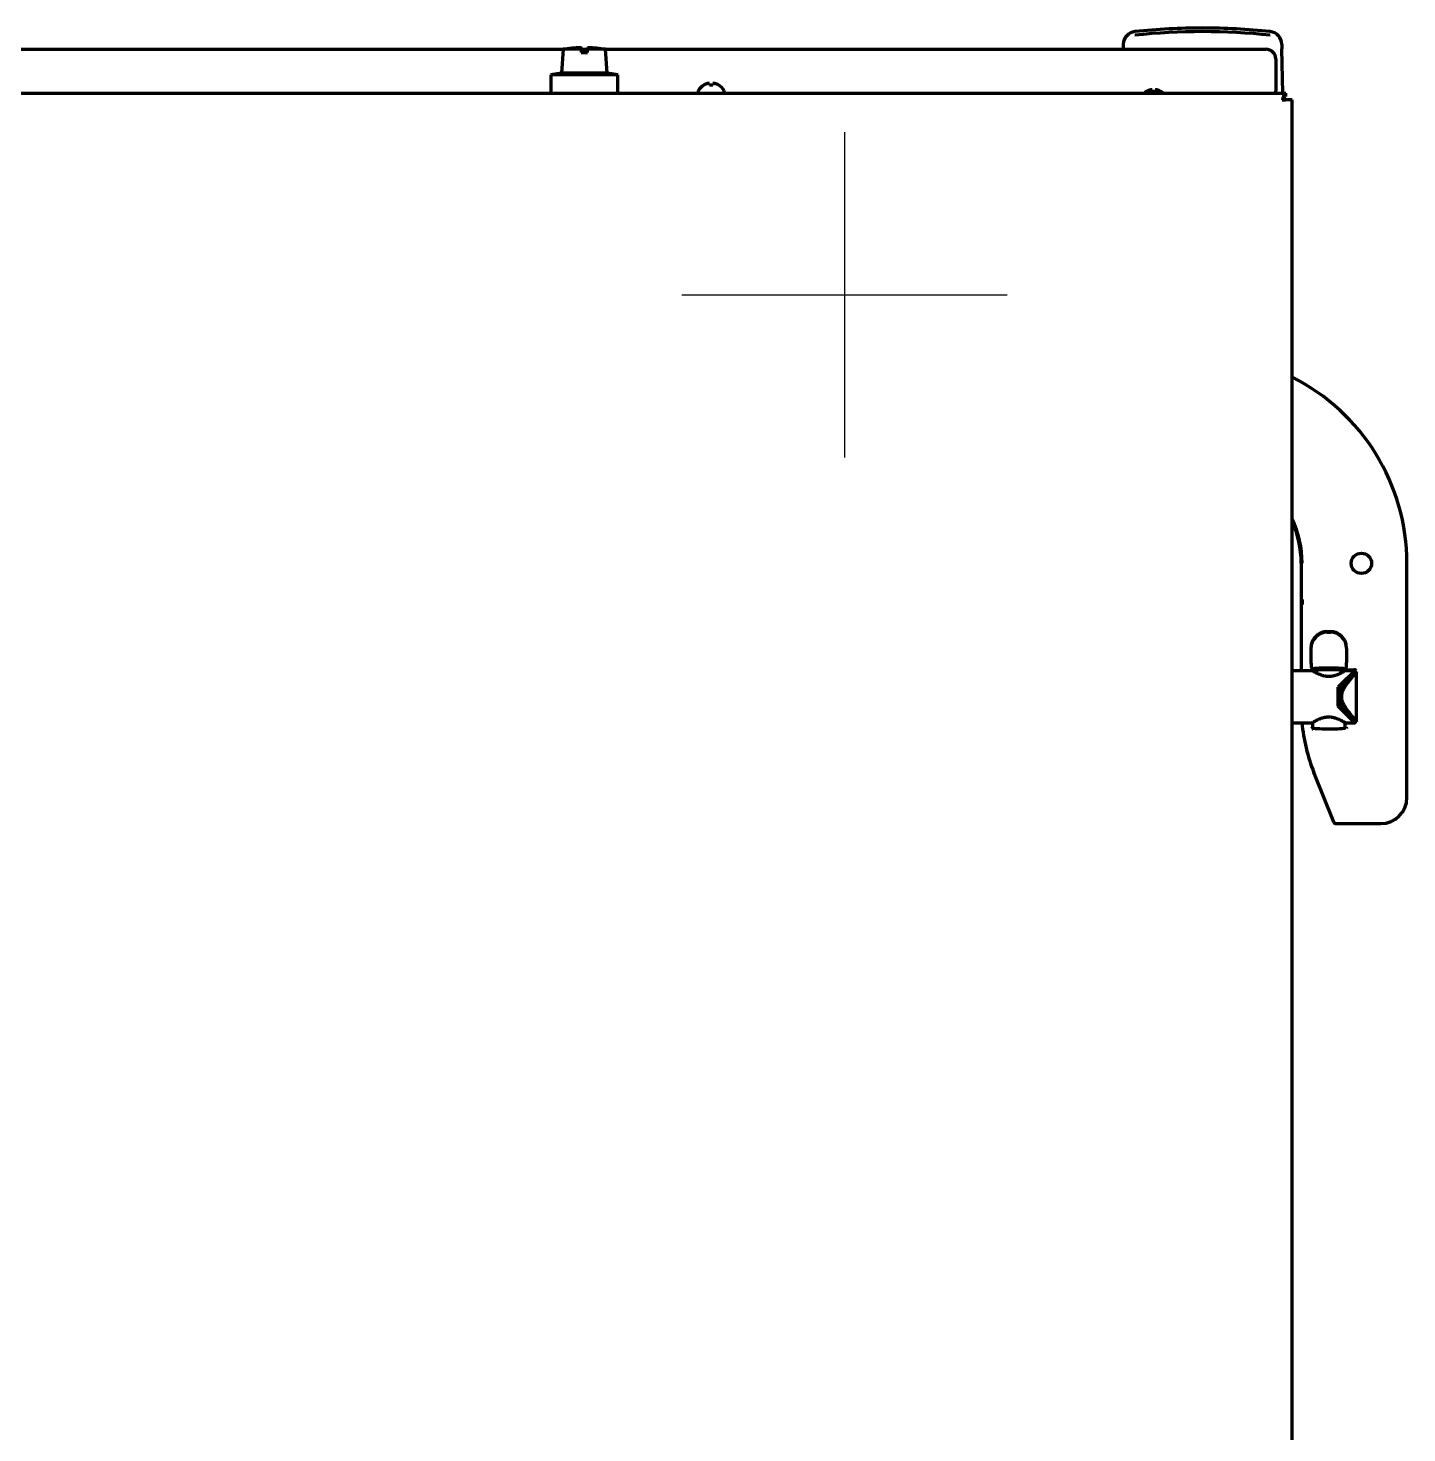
# Model space of a CAD drawing. Header units: inches. Extents: x -2405 to 7588, y 441 to 5654.
# Drawn here: x 2648.8 to 3072.6, y 1033.6 to 1465.4 of the extents above; entities that cross this region are included whole.
import ezdxf

# ---------------------------------------------------------------- set-up
doc = ezdxf.new("R2010")
doc.units = ezdxf.units.IN

# ---------------------------------------------------------------- blocks, each defined once
blk = doc.blocks.new('A$C29D5572B')
at = {"color": 1}
for p, q in [((0, 50), (0, -50)), ((-50, 0), (50, 0))]:
    blk.add_line(p, q, dxfattribs=at)
blk = doc.blocks.new('A$C0F8E2EAE')
blk.add_blockref('A$C29D5572B', (0, 0))

msp = doc.modelspace()

# ---------------------------------------------------------------- linework, layer by layer
at = {"linetype": 'Continuous', "lineweight": 70}
for p, q in [((2985.41, 1460.41), (2985.39, 1459.06)), ((3034.14, 1460.41), (3034.16, 1459.06)), ((2150.28, 1458.89), (2813.32, 1458.89)), ((2813.28, 1458.89), (2812.76, 1451.59)), ((2818.78, 1458.89), (2813.28, 1458.89)), ((2818.77, 1458.89), (2820.77, 1458.89)), ((2818.78, 1458.89), (2818.78, 1457.87)), ((2818.78, 1457.87), (2820.78, 1457.87)), ((2826.28, 1458.89), (2820.78, 1458.89)), ((2820.78, 1457.87), (2820.78, 1458.89)), ((2826.23, 1458.89), (3029.28, 1458.89)), ((2826.79, 1451.59), (2826.28, 1458.89)), ((2904.88, 1458.9), (2909.78, 1458.9)), ((2904.88, 1458.9), (2904.88, 1458.89)), ((2909.78, 1458.9), (2914.67, 1458.9)), ((2909.78, 1458.89), (2909.78, 1458.9)), ((2914.67, 1458.89), (2914.67, 1458.9)), ((2985.39, 1459.06), (2985.38, 1458.89)), ((3032.28, 1455.99), (3032.28, 1446.14)), ((3034.4, 1445.4), (3034.16, 1459.06)), ((2812.76, 1451.59), (2809.45, 1451)), ((2830.11, 1451), (2809.45, 1451)), ((2809.45, 1451), (2809.45, 1445.4)), ((2826.79, 1451.59), (2812.76, 1451.59)), ((2830.11, 1451), (2826.79, 1451.59)), ((2830.11, 1445.4), (2830.11, 1451)), ((2856.48, 1447.85), (2856.48, 1447.88)), ((2861.08, 1447.88), (2861.08, 1447.85)), ((2144.28, 1445.4), (3035.28, 1445.4)), ((2854.78, 1446), (2854.78, 1445.8)), ((2862.78, 1445.8), (2862.78, 1446)), ((2992.48, 1445.85), (2992.48, 1445.88)), ((2997.08, 1445.88), (2997.08, 1445.85)), ((3032.28, 1445.4), (3032.28, 1446.14)), ((3034.28, 1443.4), (3035.28, 1443.4)), ((3034.44, 1443.4), (3034.43, 1443.63)), ((3035.28, 1445.4), (3035.28, 1444.4)), ((3037.28, 1443.4), (3035.28, 1443.4)), ((3037.28, 956.6), (3037.28, 1443.4)), ((3040.08, 1300.9), (3040.08, 1267.9)), ((3072.58, 1228.89), (3072.58, 1300.9)), ((3040.5, 1288.26), (3040.45, 1289.74)), ((3048.09, 1279.72), (3049.06, 1279.72)), ((3048.1, 1279.9), (3049.05, 1279.9)), ((3043.1, 1274.72), (3043.1, 1270.43)), ((3054.05, 1274.72), (3054.05, 1270.43)), ((3043.53, 1267.9), (3037.27, 1267.9)), ((3043.46, 1268.54), (3043.17, 1268.93)), ((3056.57, 1267.9), (3051.48, 1262.8)), ((3056.57, 1267.9), (3051.87, 1263.2)), ((3056.57, 1267.9), (3053.63, 1267.9)), ((3053.98, 1268.93), (3053.69, 1268.54)), ((3053.82, 1268.21), (3056.33, 1268.21)), ((3056.33, 1268.21), (3056.33, 1268.24)), ((3056.67, 1267.9), (3056.57, 1267.9)), ((3057.08, 1252.3), (3057.08, 1267.5)), ((3051.48, 1257), (3051.48, 1262.8)), ((3051.58, 1261.9), (3051.58, 1261.03)), ((3056.57, 1251.9), (3051.48, 1257)), ((3051.58, 1260.47), (3051.58, 1259.33)), ((3051.58, 1258.77), (3051.58, 1257.9)), ((3056.57, 1251.9), (3051.87, 1256.61)), ((3037.27, 1251.9), (3043.53, 1251.9)), ((3043.58, 1251.93), (3043.58, 1250.35)), ((3053.58, 1250.4), (3053.58, 1251.93)), ((3053.63, 1251.9), (3056.57, 1251.9)), ((3053.67, 1250.38), (3053.66, 1250.36)), ((3056.57, 1251.9), (3056.67, 1251.9)), ((3050.08, 1221.37), (3043.97, 1236.64)), ((3050.78, 1220.9), (3064.59, 1220.9))]:
    msp.add_line(p, q, dxfattribs=at)
msp.add_circle((3058.58, 1300.9), 3.13, dxfattribs=at)
for centre, radius, start, end in [((2989.41, 1460.34), 4, 95.987, 179), ((3009.78, 1266.15), 199.25, 90, 95.987), ((3009.78, 1266.15), 199.25, 84.013, 90), ((3030.14, 1460.34), 4, 1, 84.013), ((2821.28, 1399.42), 60, 92.3861, 97.663), ((2818.27, 1399.42), 60, 82.337, 87.6114), ((2858.97, 1443.78), 4.8, 121.3727, 149.6988), ((2858.58, 1443.78), 4.8, 30.3012, 58.6273), ((2855.18, 1446), 0.4, 149.6988, 180), ((2855.18, 1445.8), 0.4, 180, 270), ((2862.38, 1445.8), 0.4, 270, 0), ((2862.38, 1446), 0.4, 0, 30.3012), ((2994.97, 1441.78), 4.8, 121.3727, 131.047), ((2994.58, 1441.78), 4.8, 48.953, 58.6273), ((3008.58, 1300.9), 64, 0, 63.3572), ((3008.58, 1300.9), 31.5, 0, 24.3422), ((3008.58, 1300.9), 31.8, 0, 25.4981), ((3094.58, 1256.88), 54.5, 185.2398, 201.8014)]:
    msp.add_arc(centre, radius, start, end, dxfattribs=at)
for centre, major_axis, ratio, start_param, end_param in [((3009.78, 1266.58), (197.77, 0), 0.999848, 1.465422, 1.67617), ((3029.28, 1455.99), (-3, 0), 0.965926, 3.141593, 4.712389), ((3048.1, 1274.9), (5.01, 0), 0.998858, 1.570796, 3.141593), ((3048.1, 1274.71), (-4.17, 2.78), 0.998023, 5.301071, 6.87004), ((3049.05, 1274.9), (5.01, 0), 0.998858, 0, 1.570796), ((3049.05, 1274.71), (-4.17, -2.78), 0.998023, 2.554737, 4.123707), ((3043.18, 1270.43), (0, 1.5), 0.052408, 1.570796, 3.071779), ((3053.97, 1270.43), (0, 1.5), 0.052408, 3.211406, 4.712389), ((3048.61, 1250.38), (5.13, 0), 0.069756, 3.033325, 3.098266), ((3048.58, 1250.38), (5.1, 0), 0.069927, 3.188101, 6.18686), ((3048.54, 1250.38), (5.13, 0), 0.069756, 0.041223, 0.108261), ((3064.56, 1228.91), (5.67, -5.67), 0.997265, 5.499157, 7.067214), ((3050.78, 1221.65), (0.031, -0.75), 0.998627, 5.052069, 6.241985)]:
    msp.add_ellipse(centre, major_axis=major_axis, ratio=ratio, start_param=start_param, end_param=end_param, dxfattribs=at)
for points, degree, knots in [([(2818.78, 1459.37), (2818.78, 1459.37), (2818.78, 1459.37), (2818.78, 1459.37), (2818.78, 1459.37), (2818.78, 1459.36), (2818.78, 1459.35), (2818.78, 1459.34), (2818.78, 1459.32), (2818.78, 1459.3), (2818.78, 1459.27), (2818.78, 1459.23), (2818.78, 1459.19), (2818.78, 1459.13), (2818.78, 1459.07), (2818.78, 1458.99), (2818.78, 1458.92), (2818.78, 1458.89)], 3, [0, 0, 0, 0, 0.001093, 0.072443, 0.143794, 0.215144, 0.286495, 0.357845, 0.429196, 0.500546, 0.571897, 0.643247, 0.714598, 0.785948, 0.857299, 0.928649, 1, 1, 1, 1]), ([(2820.78, 1458.89), (2820.78, 1458.92), (2820.78, 1458.99), (2820.78, 1459.07), (2820.78, 1459.13), (2820.78, 1459.19), (2820.78, 1459.23), (2820.78, 1459.27), (2820.78, 1459.3), (2820.78, 1459.32), (2820.78, 1459.34), (2820.78, 1459.35), (2820.78, 1459.36), (2820.78, 1459.37), (2820.78, 1459.37), (2820.78, 1459.37), (2820.78, 1459.37)], 3, [0, 0, 0, 0, 0.071482, 0.142964, 0.214447, 0.285929, 0.357411, 0.428893, 0.500375, 0.571857, 0.64334, 0.714822, 0.786304, 0.857786, 0.929268, 1, 1, 1, 1]), ([(2858.28, 1447.85), (2858.28, 1447.97), (2858.28, 1448.08), (2858.28, 1448.22), (2858.28, 1448.26), (2858.28, 1448.34), (2858.28, 1448.37), (2858.28, 1448.4)], 3, [0, 0, 0, 0, 0.5, 0.5, 0.75, 0.75, 1, 1, 1, 1]), ([(2861.08, 1447.85), (2860.87, 1447.97), (2860.66, 1448.08), (2860.34, 1448.22), (2860.23, 1448.26), (2860, 1448.34), (2859.89, 1448.37), (2859.78, 1448.4)], 3, [0, 0, 0, 0, 0.5, 0.5, 0.75, 0.75, 1, 1, 1, 1]), ([(2994.28, 1445.85), (2994.28, 1445.97), (2994.28, 1446.08), (2994.28, 1446.22), (2994.28, 1446.26), (2994.28, 1446.34), (2994.28, 1446.37), (2994.28, 1446.4)], 3, [0, 0, 0, 0, 0.5, 0.5, 0.75, 0.75, 1, 1, 1, 1]), ([(2997.08, 1445.85), (2996.87, 1445.97), (2996.66, 1446.08), (2996.34, 1446.22), (2996.23, 1446.26), (2996, 1446.34), (2995.89, 1446.37), (2995.78, 1446.4)], 3, [0, 0, 0, 0, 0.5, 0.5, 0.75, 0.75, 1, 1, 1, 1]), ([(3043.57, 1268.01), (3043.57, 1268.03), (3043.56, 1268.04), (3043.56, 1268.07), (3043.56, 1268.08), (3043.55, 1268.12), (3043.55, 1268.15), (3043.54, 1268.21), (3043.53, 1268.23), (3043.53, 1268.29), (3043.52, 1268.31), (3043.51, 1268.39), (3043.5, 1268.43), (3043.49, 1268.49), (3043.48, 1268.5), (3043.47, 1268.53), (3043.47, 1268.54), (3043.46, 1268.54)], 3, [0, 0, 0, 0, 0.0625, 0.0625, 0.125, 0.125, 0.25, 0.25, 0.375, 0.375, 0.5, 0.5, 0.75, 0.75, 0.875, 0.875, 1, 1, 1, 1]), ([(3053.63, 1267.9), (3053.63, 1267.9), (3053.62, 1267.9), (3053.62, 1267.9), (3053.62, 1267.9), (3053.61, 1267.89), (3053.58, 1267.88), (3053.56, 1267.86), (3053.49, 1267.82), (3053.45, 1267.79), (3053.39, 1267.76), (3053.38, 1267.75), (3053.35, 1267.73), (3053.31, 1267.71), (3053.26, 1267.68), (3053.17, 1267.62), (3053.09, 1267.58), (3052.94, 1267.49), (3052.85, 1267.44), (3052.74, 1267.38), (3052.72, 1267.36), (3052.67, 1267.34), (3052.6, 1267.3), (3052.52, 1267.26), (3052.37, 1267.17), (3052.26, 1267.12), (3052.03, 1267.01), (3051.91, 1266.95), (3051.76, 1266.88), (3051.73, 1266.86), (3051.66, 1266.83), (3051.63, 1266.82), (3051.53, 1266.78), (3051.47, 1266.75), (3051.27, 1266.67), (3051.13, 1266.61), (3050.85, 1266.51), (3050.7, 1266.46), (3050.48, 1266.39), (3050.4, 1266.37), (3050.28, 1266.34), (3050.25, 1266.33), (3050.17, 1266.31), (3050.13, 1266.3), (3049.93, 1266.25), (3049.76, 1266.22), (3049.43, 1266.16), (3049.27, 1266.14), (3049.01, 1266.12), (3048.93, 1266.12), (3048.8, 1266.11), (3048.76, 1266.11), (3048.67, 1266.11), (3048.63, 1266.11), (3048.41, 1266.11), (3048.24, 1266.11), (3047.91, 1266.14), (3047.74, 1266.16), (3047.53, 1266.19), (3047.49, 1266.2), (3047.41, 1266.22), (3047.37, 1266.22), (3047.25, 1266.25), (3047.17, 1266.27), (3046.93, 1266.32), (3046.77, 1266.36), (3046.47, 1266.45), (3046.32, 1266.5), (3046.14, 1266.57), (3046.1, 1266.58), (3046.03, 1266.61), (3045.93, 1266.65), (3045.83, 1266.69), (3045.62, 1266.77), (3045.5, 1266.83), (3045.25, 1266.94), (3045.13, 1267), (3044.98, 1267.07), (3044.96, 1267.09), (3044.9, 1267.11), (3044.82, 1267.16), (3044.74, 1267.2), (3044.58, 1267.28), (3044.49, 1267.33), (3044.31, 1267.43), (3044.22, 1267.48), (3044.1, 1267.55), (3044.07, 1267.57), (3044.01, 1267.61), (3043.99, 1267.62), (3043.96, 1267.64), (3043.94, 1267.65), (3043.86, 1267.7), (3043.8, 1267.73), (3043.7, 1267.79), (3043.66, 1267.82), (3043.59, 1267.86), (3043.57, 1267.88), (3043.55, 1267.89), (3043.54, 1267.89), (3043.54, 1267.9), (3043.53, 1267.9), (3043.53, 1267.9), (3043.53, 1267.9), (3043.53, 1267.9), (3043.53, 1267.9), (3043.53, 1267.9), (3043.52, 1267.9), (3043.52, 1267.9)], 3, [0, 0, 0, 0, 0.006788, 0.006788, 0.014609, 0.03025, 0.03025, 0.061532, 0.061532, 0.092814, 0.092814, 0.100635, 0.100635, 0.108456, 0.124097, 0.124097, 0.155379, 0.155379, 0.186661, 0.186661, 0.194482, 0.194482, 0.202302, 0.217944, 0.217944, 0.249226, 0.249226, 0.280508, 0.280508, 0.288329, 0.288329, 0.296149, 0.296149, 0.31179, 0.31179, 0.343073, 0.343073, 0.374355, 0.374355, 0.389996, 0.389996, 0.397816, 0.397816, 0.405637, 0.405637, 0.436919, 0.436919, 0.468202, 0.468202, 0.483843, 0.483843, 0.491663, 0.491663, 0.499484, 0.499484, 0.530766, 0.530766, 0.562048, 0.562048, 0.569869, 0.569869, 0.577689, 0.577689, 0.593331, 0.593331, 0.624613, 0.624613, 0.655895, 0.655895, 0.663716, 0.663716, 0.671536, 0.687177, 0.687177, 0.71846, 0.71846, 0.749742, 0.749742, 0.757562, 0.757562, 0.765383, 0.781024, 0.781024, 0.812306, 0.812306, 0.843589, 0.843589, 0.85923, 0.85923, 0.86705, 0.86705, 0.874871, 0.874871, 0.906153, 0.906153, 0.937435, 0.937435, 0.968718, 0.968718, 0.976538, 0.976538, 0.984359, 0.984359, 0.992179, 0.99609, 0.998045, 0.998045, 1, 1, 1, 1]), ([(3043.58, 1267.9), (3043.58, 1267.93), (3043.61, 1267.95), (3043.74, 1268), (3043.83, 1268.02), (3044.08, 1268.07), (3044.24, 1268.09), (3044.6, 1268.13), (3044.81, 1268.15), (3045.27, 1268.18), (3045.52, 1268.2), (3046.07, 1268.23), (3046.36, 1268.24), (3046.96, 1268.26), (3047.28, 1268.27), (3047.92, 1268.28), (3048.25, 1268.28), (3048.58, 1268.29)], 3, [0, 0, 0, 0, 0.125, 0.125, 0.25, 0.25, 0.375, 0.375, 0.5, 0.5, 0.625, 0.625, 0.75, 0.75, 0.875, 0.875, 1, 1, 1, 1]), ([(3043.58, 1267.88), (3043.58, 1267.88), (3043.58, 1267.88), (3043.58, 1267.89), (3043.58, 1267.89), (3043.58, 1267.9), (3043.58, 1267.9), (3043.58, 1267.9), (3043.58, 1267.9)], 3, [0, 0, 0, 0, 0.079138, 0.245805, 0.500002, 0.710457, 0.920899, 1, 1, 1, 1]), ([(3048.58, 1268.29), (3048.9, 1268.28), (3049.23, 1268.28), (3049.88, 1268.27), (3050.19, 1268.26), (3050.8, 1268.24), (3051.09, 1268.23), (3051.63, 1268.2), (3051.89, 1268.18), (3052.35, 1268.15), (3052.56, 1268.13), (3052.93, 1268.09), (3053.08, 1268.07), (3053.33, 1268.02), (3053.43, 1268), (3053.55, 1267.95), (3053.58, 1267.93), (3053.58, 1267.9)], 3, [0, 0, 0, 0, 0.125, 0.125, 0.25, 0.25, 0.375, 0.375, 0.5, 0.5, 0.625, 0.625, 0.75, 0.75, 0.875, 0.875, 1, 1, 1, 1]), ([(3056.61, 1267.83), (3056.62, 1267.84), (3056.63, 1267.85), (3056.65, 1267.88), (3056.66, 1267.89), (3056.67, 1267.9), (3056.67, 1267.9), (3056.67, 1267.9), (3056.67, 1267.9), (3056.68, 1267.9), (3056.67, 1267.9), (3056.67, 1267.9), (3056.67, 1267.9), (3056.66, 1267.89), (3056.65, 1267.88), (3056.62, 1267.84), (3056.58, 1267.8), (3056.51, 1267.72), (3056.49, 1267.69), (3056.45, 1267.65), (3056.43, 1267.63), (3056.4, 1267.6), (3056.39, 1267.58), (3056.3, 1267.48), (3056.23, 1267.4), (3056.06, 1267.21), (3055.97, 1267.1), (3055.84, 1266.96), (3055.82, 1266.93), (3055.76, 1266.87), (3055.74, 1266.84), (3055.66, 1266.75), (3055.6, 1266.69), (3055.43, 1266.49), (3055.31, 1266.35), (3055.07, 1266.07), (3054.94, 1265.92), (3054.68, 1265.61), (3054.54, 1265.45), (3054.33, 1265.2), (3054.26, 1265.11), (3054.15, 1264.98), (3054.12, 1264.94), (3054.05, 1264.85), (3054.01, 1264.81), (3053.83, 1264.58), (3053.69, 1264.4), (3053.4, 1264.03), (3053.25, 1263.84), (3052.96, 1263.46), (3052.82, 1263.26), (3052.61, 1262.96), (3052.54, 1262.85), (3052.4, 1262.64), (3052.33, 1262.54), (3052.2, 1262.32), (3052.13, 1262.21), (3052.04, 1262.04), (3052.01, 1261.99), (3051.94, 1261.87), (3051.91, 1261.82), (3051.83, 1261.64), (3051.77, 1261.52), (3051.67, 1261.28), (3051.62, 1261.16), (3051.58, 1261.03)], 3, [0, 0, 0, 0, 0.018362, 0.018362, 0.047234, 0.047234, 0.06167, 0.06167, 0.076106, 0.076106, 0.090542, 0.090542, 0.104977, 0.104977, 0.133849, 0.133849, 0.191593, 0.191593, 0.220464, 0.220464, 0.2349, 0.2349, 0.249336, 0.249336, 0.307079, 0.307079, 0.364823, 0.364823, 0.379259, 0.379259, 0.393694, 0.393694, 0.422566, 0.422566, 0.48031, 0.48031, 0.538053, 0.538053, 0.595796, 0.595796, 0.624668, 0.624668, 0.639104, 0.639104, 0.65354, 0.65354, 0.711283, 0.711283, 0.769026, 0.769026, 0.82677, 0.82677, 0.855642, 0.855642, 0.884513, 0.884513, 0.913385, 0.913385, 0.927821, 0.927821, 0.942257, 0.942257, 0.971128, 0.971128, 1, 1, 1, 1]), ([(3057.08, 1267.5), (3057.08, 1267.5), (3057.07, 1267.5), (3057.07, 1267.5), (3057.07, 1267.5), (3057.06, 1267.49), (3057.05, 1267.48), (3057.01, 1267.44), (3056.97, 1267.4), (3056.89, 1267.32), (3056.87, 1267.29), (3056.82, 1267.24), (3056.8, 1267.22), (3056.77, 1267.19), (3056.75, 1267.17), (3056.66, 1267.08), (3056.57, 1266.99), (3056.38, 1266.8), (3056.28, 1266.69), (3056.14, 1266.55), (3056.11, 1266.52), (3056.05, 1266.46), (3055.97, 1266.36), (3055.87, 1266.27), (3055.69, 1266.07), (3055.55, 1265.94), (3055.28, 1265.65), (3055.14, 1265.5), (3054.92, 1265.26), (3054.85, 1265.18), (3054.73, 1265.06), (3054.7, 1265.02), (3054.62, 1264.94), (3054.58, 1264.89), (3054.5, 1264.81), (3054.47, 1264.77), (3054.39, 1264.68), (3054.35, 1264.64), (3054.23, 1264.51), (3054.15, 1264.42), (3053.92, 1264.15), (3053.76, 1263.97), (3053.44, 1263.6), (3053.28, 1263.41), (3053.05, 1263.11), (3052.97, 1263.01), (3052.81, 1262.81), (3052.74, 1262.71), (3052.58, 1262.5), (3052.51, 1262.39), (3052.36, 1262.18), (3052.29, 1262.07), (3052.18, 1261.9), (3052.15, 1261.84), (3052.1, 1261.75), (3052.08, 1261.72), (3052.05, 1261.66), (3052.03, 1261.64), (3051.95, 1261.49), (3051.89, 1261.37), (3051.78, 1261.12), (3051.73, 1261), (3051.64, 1260.74), (3051.6, 1260.61), (3051.58, 1260.47)], 3, [0, 0, 0, 0, 0.015287, 0.015287, 0.030917, 0.030917, 0.062178, 0.062178, 0.124699, 0.124699, 0.15596, 0.15596, 0.17159, 0.17159, 0.187221, 0.187221, 0.249742, 0.249742, 0.312264, 0.312264, 0.327894, 0.327894, 0.343524, 0.374785, 0.374785, 0.437307, 0.437307, 0.499828, 0.499828, 0.531089, 0.531089, 0.546719, 0.546719, 0.56235, 0.56235, 0.57798, 0.57798, 0.59361, 0.59361, 0.624871, 0.624871, 0.687393, 0.687393, 0.749914, 0.749914, 0.781175, 0.781175, 0.812436, 0.812436, 0.843696, 0.843696, 0.874957, 0.874957, 0.890587, 0.890587, 0.898403, 0.898403, 0.906218, 0.906218, 0.937479, 0.937479, 0.968739, 0.968739, 1, 1, 1, 1]), ([(3056.57, 1266.9), (3056.57, 1266.9), (3056.56, 1266.89), (3056.52, 1266.84), (3056.48, 1266.8), (3056.42, 1266.72), (3056.39, 1266.69), (3056.35, 1266.65), (3056.34, 1266.63), (3056.31, 1266.59), (3056.29, 1266.58), (3056.21, 1266.48), (3056.14, 1266.4), (3055.98, 1266.21), (3055.89, 1266.1), (3055.77, 1265.96), (3055.74, 1265.93), (3055.69, 1265.88), (3055.67, 1265.85), (3055.59, 1265.75), (3055.54, 1265.69), (3055.38, 1265.5), (3055.27, 1265.36), (3055.04, 1265.08), (3054.92, 1264.93), (3054.74, 1264.7), (3054.68, 1264.62), (3054.59, 1264.5), (3054.55, 1264.46), (3054.49, 1264.38), (3054.46, 1264.33), (3054.3, 1264.13), (3054.18, 1263.95), (3053.93, 1263.6), (3053.8, 1263.42), (3053.56, 1263.04), (3053.44, 1262.84), (3053.26, 1262.54), (3053.2, 1262.44), (3053.12, 1262.28), (3053.09, 1262.23), (3053.04, 1262.12), (3053.01, 1262.07), (3052.94, 1261.91), (3052.89, 1261.8), (3052.79, 1261.58), (3052.75, 1261.46), (3052.67, 1261.23), (3052.63, 1261.12), (3052.59, 1260.97), (3052.58, 1260.94), (3052.57, 1260.88), (3052.55, 1260.79), (3052.53, 1260.7), (3052.49, 1260.51), (3052.48, 1260.39), (3052.45, 1260.14), (3052.45, 1260.02), (3052.45, 1259.86), (3052.45, 1259.83), (3052.45, 1259.77), (3052.45, 1259.74), (3052.46, 1259.65), (3052.47, 1259.46), (3052.5, 1259.28), (3052.54, 1259.03), (3052.57, 1258.91), (3052.62, 1258.74), (3052.64, 1258.68), (3052.66, 1258.59), (3052.67, 1258.56), (3052.69, 1258.5), (3052.74, 1258.36), (3052.8, 1258.21), (3052.89, 1257.99), (3052.94, 1257.88), (3053.04, 1257.67), (3053.1, 1257.57), (3053.21, 1257.36), (3053.27, 1257.26), (3053.35, 1257.1), (3053.38, 1257.05), (3053.44, 1256.95), (3053.47, 1256.91), (3053.56, 1256.76), (3053.62, 1256.66), (3053.81, 1256.38), (3053.93, 1256.2), (3054.18, 1255.84), (3054.31, 1255.67), (3054.56, 1255.34), (3054.68, 1255.18), (3054.86, 1254.95), (3054.92, 1254.87), (3055.01, 1254.76), (3055.04, 1254.72), (3055.1, 1254.65), (3055.13, 1254.62), (3055.27, 1254.44), (3055.38, 1254.3), (3055.6, 1254.05), (3055.7, 1253.93), (3055.84, 1253.76), (3055.89, 1253.7), (3055.95, 1253.62), (3055.97, 1253.6), (3056.02, 1253.55), (3056.04, 1253.52), (3056.14, 1253.4), (3056.21, 1253.32), (3056.34, 1253.17), (3056.39, 1253.11), (3056.45, 1253.05), (3056.46, 1253.03), (3056.48, 1253.01), (3056.49, 1253), (3056.52, 1252.97), (3056.54, 1252.94), (3056.56, 1252.92), (3056.57, 1252.91), (3056.57, 1252.91), (3056.57, 1252.9), (3056.57, 1252.9), (3056.57, 1252.9)], 3, [0, 0, 0, 0, 0.031264, 0.031264, 0.062527, 0.062527, 0.078159, 0.078159, 0.085975, 0.085975, 0.093791, 0.093791, 0.125055, 0.125055, 0.156318, 0.156318, 0.164134, 0.164134, 0.17195, 0.17195, 0.187582, 0.187582, 0.218846, 0.218846, 0.250109, 0.250109, 0.265741, 0.265741, 0.273557, 0.273557, 0.281373, 0.281373, 0.312637, 0.312637, 0.3439, 0.3439, 0.375164, 0.375164, 0.390796, 0.390796, 0.398612, 0.398612, 0.406428, 0.406428, 0.42206, 0.42206, 0.437691, 0.437691, 0.453323, 0.453323, 0.457231, 0.457231, 0.461139, 0.468955, 0.468955, 0.484587, 0.484587, 0.500219, 0.500219, 0.504127, 0.504127, 0.508035, 0.508035, 0.515851, 0.531483, 0.531483, 0.547114, 0.547114, 0.55493, 0.55493, 0.558838, 0.558838, 0.562746, 0.578378, 0.578378, 0.59401, 0.59401, 0.609642, 0.609642, 0.625274, 0.625274, 0.633089, 0.633089, 0.640905, 0.640905, 0.656537, 0.656537, 0.687801, 0.687801, 0.719065, 0.719065, 0.750328, 0.750328, 0.76596, 0.76596, 0.773776, 0.773776, 0.781592, 0.781592, 0.812856, 0.812856, 0.844119, 0.844119, 0.859751, 0.859751, 0.867567, 0.867567, 0.875383, 0.875383, 0.906647, 0.906647, 0.93791, 0.93791, 0.945726, 0.945726, 0.953542, 0.953542, 0.969174, 0.984806, 0.984806, 0.992622, 0.992622, 1, 1, 1, 1]), ([(3053.69, 1268.54), (3053.67, 1268.51), (3053.63, 1268.29), (3053.6, 1268.11), (3053.58, 1267.98)], 2, [0, 0, 0, 0.5, 0.75, 1, 1, 1]), ([(3056.33, 1268.25), (3056.35, 1268.25), (3056.39, 1268.25), (3056.46, 1268.25), (3056.53, 1268.24), (3056.61, 1268.24), (3056.68, 1268.23), (3056.76, 1268.22), (3056.83, 1268.21), (3056.87, 1268.2), (3056.89, 1268.19), (3056.89, 1268.19), (3056.89, 1268.19)], 3, [0, 0, 0, 0, 0.124998, 0.249996, 0.374994, 0.499992, 0.62499, 0.749988, 0.874986, 0.999984, 0.999984, 1, 1, 1, 1]), ([(3051.87, 1263.2), (3051.85, 1263.18), (3051.83, 1263.15), (3051.8, 1263.11), (3051.78, 1263.09), (3051.76, 1263.05), (3051.76, 1263.04), (3051.74, 1263.01), (3051.74, 1263), (3051.72, 1262.96), (3051.71, 1262.93), (3051.68, 1262.86), (3051.67, 1262.8), (3051.64, 1262.69), (3051.63, 1262.64), (3051.61, 1262.53), (3051.6, 1262.47), (3051.59, 1262.36), (3051.59, 1262.3), (3051.58, 1262.13), (3051.58, 1262.02), (3051.58, 1261.9)], 3, [0, 0, 0, 0, 0.0625, 0.0625, 0.125, 0.125, 0.15625, 0.15625, 0.1875, 0.1875, 0.25, 0.25, 0.375, 0.375, 0.5, 0.5, 0.625, 0.625, 0.75, 0.75, 1, 1, 1, 1]), ([(3051.58, 1260.47), (3051.58, 1260.56), (3051.58, 1260.66), (3051.58, 1260.85), (3051.58, 1260.94), (3051.58, 1261.03)], 3, [0, 0, 0, 0, 0.5, 0.5, 1, 1, 1, 1]), ([(3051.58, 1258.77), (3051.58, 1258.87), (3051.58, 1258.96), (3051.58, 1259.15), (3051.58, 1259.24), (3051.58, 1259.33)], 3, [0, 0, 0, 0, 0.5, 0.5, 1, 1, 1, 1]), ([(3051.58, 1259.33), (3051.6, 1259.2), (3051.64, 1259.07), (3051.71, 1258.87), (3051.73, 1258.81), (3051.78, 1258.68), (3051.81, 1258.62), (3051.89, 1258.44), (3051.95, 1258.32), (3052.08, 1258.08), (3052.15, 1257.97), (3052.29, 1257.74), (3052.36, 1257.63), (3052.47, 1257.47), (3052.51, 1257.42), (3052.58, 1257.31), (3052.62, 1257.26), (3052.73, 1257.1), (3052.81, 1256.99), (3052.97, 1256.79), (3053.05, 1256.69), (3053.28, 1256.39), (3053.44, 1256.2), (3053.76, 1255.83), (3053.92, 1255.65), (3054.12, 1255.42), (3054.16, 1255.38), (3054.24, 1255.29), (3054.36, 1255.16), (3054.47, 1255.03), (3054.7, 1254.78), (3054.85, 1254.62), (3055.14, 1254.31), (3055.28, 1254.16), (3055.55, 1253.87), (3055.69, 1253.73), (3055.94, 1253.47), (3056.06, 1253.34), (3056.28, 1253.12), (3056.38, 1253.01), (3056.52, 1252.87), (3056.57, 1252.82), (3056.63, 1252.75), (3056.66, 1252.72), (3056.69, 1252.69), (3056.71, 1252.67), (3056.72, 1252.66), (3056.8, 1252.58), (3056.87, 1252.51), (3056.97, 1252.41), (3057.01, 1252.37), (3057.05, 1252.33), (3057.06, 1252.32), (3057.07, 1252.31), (3057.07, 1252.31), (3057.07, 1252.3), (3057.07, 1252.3), (3057.08, 1252.3), (3057.08, 1252.3), (3057.08, 1252.3)], 3, [0, 0, 0, 0, 0.031218, 0.031218, 0.046827, 0.046827, 0.062436, 0.062436, 0.093653, 0.093653, 0.124871, 0.124871, 0.156089, 0.156089, 0.171698, 0.171698, 0.187307, 0.187307, 0.218525, 0.218525, 0.249742, 0.249742, 0.312178, 0.312178, 0.374614, 0.374614, 0.390223, 0.390223, 0.405831, 0.437049, 0.437049, 0.499485, 0.499485, 0.561921, 0.561921, 0.624356, 0.624356, 0.686792, 0.686792, 0.749227, 0.749227, 0.780445, 0.780445, 0.796054, 0.803859, 0.803859, 0.811663, 0.811663, 0.874099, 0.874099, 0.936534, 0.936534, 0.967752, 0.967752, 0.983361, 0.983361, 0.99897, 0.99897, 1, 1, 1, 1]), ([(3051.58, 1258.77), (3051.62, 1258.65), (3051.67, 1258.53), (3051.77, 1258.29), (3051.82, 1258.17), (3051.94, 1257.94), (3052, 1257.83), (3052.13, 1257.6), (3052.19, 1257.49), (3052.29, 1257.33), (3052.33, 1257.28), (3052.4, 1257.17), (3052.43, 1257.11), (3052.53, 1256.96), (3052.61, 1256.85), (3052.82, 1256.55), (3052.96, 1256.35), (3053.25, 1255.96), (3053.4, 1255.77), (3053.62, 1255.49), (3053.69, 1255.4), (3053.8, 1255.26), (3053.84, 1255.22), (3053.91, 1255.13), (3053.94, 1255.08), (3054.12, 1254.86), (3054.26, 1254.69), (3054.54, 1254.36), (3054.68, 1254.2), (3054.94, 1253.89), (3055.07, 1253.74), (3055.25, 1253.52), (3055.31, 1253.45), (3055.4, 1253.35), (3055.43, 1253.32), (3055.49, 1253.25), (3055.52, 1253.22), (3055.66, 1253.05), (3055.77, 1252.93), (3055.96, 1252.71), (3056.06, 1252.6), (3056.18, 1252.46), (3056.22, 1252.41), (3056.28, 1252.35), (3056.3, 1252.33), (3056.32, 1252.3), (3056.33, 1252.29), (3056.35, 1252.27), (3056.43, 1252.18), (3056.49, 1252.11), (3056.58, 1252.01), (3056.62, 1251.97), (3056.65, 1251.93), (3056.66, 1251.92), (3056.67, 1251.91), (3056.67, 1251.91), (3056.67, 1251.9), (3056.67, 1251.9), (3056.67, 1251.9), (3056.67, 1251.9), (3056.67, 1251.9)], 3, [0, 0, 0, 0, 0.031212, 0.031212, 0.062424, 0.062424, 0.093636, 0.093636, 0.124848, 0.124848, 0.140454, 0.140454, 0.15606, 0.15606, 0.187272, 0.187272, 0.249696, 0.249696, 0.31212, 0.31212, 0.343332, 0.343332, 0.358938, 0.358938, 0.374544, 0.374544, 0.436967, 0.436967, 0.499391, 0.499391, 0.561815, 0.561815, 0.593027, 0.593027, 0.608633, 0.608633, 0.624239, 0.624239, 0.686663, 0.686663, 0.749087, 0.749087, 0.780299, 0.780299, 0.795905, 0.795905, 0.803708, 0.803708, 0.811511, 0.873935, 0.873935, 0.936359, 0.936359, 0.967571, 0.967571, 0.983177, 0.983177, 0.998783, 0.998783, 1, 1, 1, 1]), ([(3051.58, 1257.9), (3051.58, 1257.79), (3051.58, 1257.67), (3051.59, 1257.5), (3051.59, 1257.45), (3051.6, 1257.34), (3051.61, 1257.28), (3051.63, 1257.17), (3051.64, 1257.11), (3051.66, 1257.03), (3051.67, 1257.01), (3051.68, 1256.95), (3051.69, 1256.93), (3051.71, 1256.87), (3051.72, 1256.85), (3051.74, 1256.8), (3051.76, 1256.77), (3051.78, 1256.73), (3051.78, 1256.72), (3051.8, 1256.7), (3051.81, 1256.69), (3051.83, 1256.65), (3051.85, 1256.63), (3051.87, 1256.61)], 3, [0, 0, 0, 0, 0.25, 0.25, 0.375, 0.375, 0.5, 0.5, 0.625, 0.625, 0.6875, 0.6875, 0.75, 0.75, 0.8125, 0.8125, 0.875, 0.875, 0.90625, 0.90625, 0.9375, 0.9375, 1, 1, 1, 1]), ([(3043.53, 1251.9), (3043.53, 1251.9), (3043.53, 1251.9), (3043.53, 1251.9), (3043.53, 1251.91), (3043.54, 1251.91), (3043.57, 1251.93), (3043.59, 1251.94), (3043.66, 1251.99), (3043.7, 1252.01), (3043.76, 1252.05), (3043.77, 1252.06), (3043.8, 1252.07), (3043.84, 1252.1), (3043.89, 1252.13), (3043.98, 1252.18), (3044.06, 1252.23), (3044.21, 1252.32), (3044.3, 1252.37), (3044.41, 1252.43), (3044.43, 1252.44), (3044.48, 1252.47), (3044.55, 1252.51), (3044.63, 1252.55), (3044.78, 1252.63), (3044.89, 1252.69), (3045.12, 1252.8), (3045.24, 1252.86), (3045.39, 1252.93), (3045.42, 1252.94), (3045.49, 1252.97), (3045.52, 1252.99), (3045.62, 1253.03), (3045.68, 1253.06), (3045.88, 1253.14), (3046.02, 1253.19), (3046.3, 1253.3), (3046.45, 1253.35), (3046.67, 1253.41), (3046.75, 1253.44), (3046.87, 1253.47), (3046.9, 1253.48), (3046.98, 1253.5), (3047.02, 1253.51), (3047.22, 1253.55), (3047.39, 1253.59), (3047.72, 1253.64), (3047.88, 1253.66), (3048.14, 1253.68), (3048.22, 1253.69), (3048.35, 1253.69), (3048.39, 1253.7), (3048.48, 1253.7), (3048.52, 1253.7), (3048.74, 1253.7), (3048.91, 1253.69), (3049.24, 1253.66), (3049.41, 1253.64), (3049.62, 1253.61), (3049.66, 1253.6), (3049.74, 1253.59), (3049.78, 1253.58), (3049.9, 1253.56), (3049.98, 1253.54), (3050.22, 1253.48), (3050.38, 1253.44), (3050.68, 1253.35), (3050.83, 1253.3), (3051.01, 1253.24), (3051.05, 1253.22), (3051.12, 1253.2), (3051.22, 1253.16), (3051.32, 1253.12), (3051.53, 1253.03), (3051.65, 1252.98), (3051.9, 1252.86), (3052.02, 1252.81), (3052.17, 1252.73), (3052.19, 1252.72), (3052.25, 1252.69), (3052.33, 1252.65), (3052.41, 1252.61), (3052.57, 1252.53), (3052.66, 1252.47), (3052.84, 1252.37), (3052.93, 1252.32), (3053.05, 1252.25), (3053.08, 1252.23), (3053.14, 1252.2), (3053.16, 1252.19), (3053.19, 1252.17), (3053.21, 1252.16), (3053.29, 1252.11), (3053.35, 1252.08), (3053.45, 1252.01), (3053.49, 1251.99), (3053.56, 1251.95), (3053.58, 1251.93), (3053.6, 1251.92), (3053.61, 1251.91), (3053.61, 1251.91), (3053.62, 1251.91), (3053.62, 1251.91), (3053.62, 1251.9), (3053.62, 1251.9), (3053.62, 1251.9), (3053.62, 1251.9), (3053.63, 1251.9), (3053.63, 1251.9)], 3, [0, 0, 0, 0, 0.006788, 0.006788, 0.014609, 0.03025, 0.03025, 0.061532, 0.061532, 0.092814, 0.092814, 0.100635, 0.100635, 0.108456, 0.124097, 0.124097, 0.155379, 0.155379, 0.186661, 0.186661, 0.194482, 0.194482, 0.202302, 0.217944, 0.217944, 0.249226, 0.249226, 0.280508, 0.280508, 0.288329, 0.288329, 0.296149, 0.296149, 0.31179, 0.31179, 0.343073, 0.343073, 0.374355, 0.374355, 0.389996, 0.389996, 0.397816, 0.397816, 0.405637, 0.405637, 0.436919, 0.436919, 0.468202, 0.468202, 0.483843, 0.483843, 0.491663, 0.491663, 0.499484, 0.499484, 0.530766, 0.530766, 0.562048, 0.562048, 0.569869, 0.569869, 0.577689, 0.577689, 0.593331, 0.593331, 0.624613, 0.624613, 0.655895, 0.655895, 0.663716, 0.663716, 0.671536, 0.687177, 0.687177, 0.71846, 0.71846, 0.749742, 0.749742, 0.757562, 0.757562, 0.765383, 0.781024, 0.781024, 0.812306, 0.812306, 0.843589, 0.843589, 0.85923, 0.85923, 0.86705, 0.86705, 0.874871, 0.874871, 0.906153, 0.906153, 0.937435, 0.937435, 0.968718, 0.968718, 0.976538, 0.976538, 0.984359, 0.984359, 0.992179, 0.99609, 0.998045, 0.998045, 1, 1, 1, 1]), ([(3043.46, 1250.36), (3043.57, 1250.23), (3043.63, 1250.12), (3043.71, 1249.98), (3043.72, 1249.85)], 2, [0, 0, 0, 0.498919, 0.498919, 1, 1, 1])]:
    msp.add_open_spline(points, degree=degree, knots=knots, dxfattribs=at)
for points, degree in [([(2857.78, 1448.4), (2857.72, 1448.38), (2857.61, 1448.36), (2857.45, 1448.3), (2857.29, 1448.25), (2857.14, 1448.19), (2856.99, 1448.12), (2856.83, 1448.05), (2856.66, 1447.96), (2856.54, 1447.89), (2856.48, 1447.85)], 3), ([(2858.28, 1448.4), (2858.25, 1448.4), (2858.2, 1448.41), (2858.12, 1448.41), (2858.05, 1448.41), (2857.98, 1448.41), (2857.91, 1448.41), (2857.84, 1448.41), (2857.8, 1448.4), (2857.78, 1448.4)], 3), ([(2859.28, 1447.85), (2859.11, 1447.87), (2858.78, 1447.89), (2858.44, 1447.87), (2858.28, 1447.85)], 3), ([(2859.78, 1448.4), (2859.75, 1448.4), (2859.7, 1448.41), (2859.63, 1448.41), (2859.56, 1448.41), (2859.49, 1448.41), (2859.42, 1448.41), (2859.35, 1448.41), (2859.3, 1448.4), (2859.28, 1448.4)], 3), ([(2859.28, 1448.4), (2859.28, 1448.38), (2859.28, 1448.36), (2859.28, 1448.3), (2859.28, 1448.25), (2859.28, 1448.19), (2859.28, 1448.12), (2859.28, 1448.05), (2859.28, 1447.96), (2859.28, 1447.89), (2859.28, 1447.85)], 3), ([(2993.78, 1446.4), (2993.72, 1446.38), (2993.61, 1446.36), (2993.45, 1446.3), (2993.29, 1446.25), (2993.14, 1446.19), (2992.99, 1446.12), (2992.83, 1446.05), (2992.66, 1445.96), (2992.54, 1445.89), (2992.48, 1445.85)], 3), ([(2994.28, 1446.4), (2994.25, 1446.4), (2994.2, 1446.41), (2994.12, 1446.41), (2994.05, 1446.41), (2993.98, 1446.41), (2993.91, 1446.41), (2993.84, 1446.41), (2993.8, 1446.4), (2993.78, 1446.4)], 3), ([(2995.28, 1445.85), (2995.11, 1445.87), (2994.78, 1445.89), (2994.44, 1445.87), (2994.28, 1445.85)], 3), ([(2995.78, 1446.4), (2995.75, 1446.4), (2995.7, 1446.41), (2995.63, 1446.41), (2995.56, 1446.41), (2995.49, 1446.41), (2995.42, 1446.41), (2995.35, 1446.41), (2995.3, 1446.4), (2995.28, 1446.4)], 3), ([(2995.28, 1446.4), (2995.28, 1446.38), (2995.28, 1446.36), (2995.28, 1446.3), (2995.28, 1446.25), (2995.28, 1446.19), (2995.28, 1446.12), (2995.28, 1446.05), (2995.28, 1445.96), (2995.28, 1445.89), (2995.28, 1445.85)], 3), ([(3035.28, 1445.4), (3035.25, 1445.4), (3035.21, 1445.4), (3035.14, 1445.36), (3035.08, 1445.31), (3035.01, 1445.23), (3034.94, 1445.14), (3034.88, 1445.02), (3034.81, 1444.89), (3034.74, 1444.74), (3034.68, 1444.58), (3034.61, 1444.4), (3034.54, 1444.22), (3034.48, 1444.02), (3034.41, 1443.82), (3034.34, 1443.61), (3034.3, 1443.47), (3034.28, 1443.4)], 3), ([(3035.28, 1444.4), (3035.25, 1444.4), (3035.21, 1444.4), (3035.14, 1444.38), (3035.08, 1444.36), (3035.01, 1444.32), (3034.94, 1444.27), (3034.88, 1444.21), (3034.81, 1444.15), (3034.74, 1444.07), (3034.68, 1443.99), (3034.61, 1443.9), (3034.54, 1443.81), (3034.48, 1443.71), (3034.41, 1443.61), (3034.34, 1443.51), (3034.3, 1443.44), (3034.28, 1443.4)], 3), ([(3043.46, 1268.54), (3043.77, 1268.6), (3044.8, 1268.69), (3046.17, 1268.75), (3047.75, 1268.78), (3048.58, 1268.78)], 2), ([(3043.58, 1267.9), (3043.58, 1267.93), (3043.57, 1267.96), (3043.57, 1267.98)], 3), ([(3048.58, 1268.78), (3049.4, 1268.78), (3050.98, 1268.75), (3052.35, 1268.69), (3053.38, 1268.6), (3053.69, 1268.54)], 2), ([(3053.58, 1267.98), (3053.58, 1267.96), (3053.58, 1267.93), (3053.58, 1267.9)], 3), ([(3043.46, 1250.37), (3043.47, 1250.38), (3043.47, 1250.39), (3043.48, 1250.4)], 3), ([(3053.65, 1250.35), (3053.66, 1250.36), (3053.66, 1250.36), (3053.66, 1250.36)], 3), ([(3053.67, 1250.4), (3053.68, 1250.39), (3053.68, 1250.38), (3053.69, 1250.37)], 3), ([(3054.11, 1250.28), (3054.11, 1250.28), (3054.12, 1250.28), (3054.12, 1250.26), (3054.12, 1250.25), (3054.12, 1250.25)], 3)]:
    msp.add_open_spline(points, degree=degree, dxfattribs=at)

# ---------------------------------------------------------------- block references
msp.add_blockref('A$C0F8E2EAE', (2899.78, 1383.4))

doc.saveas('drawing.dxf')
